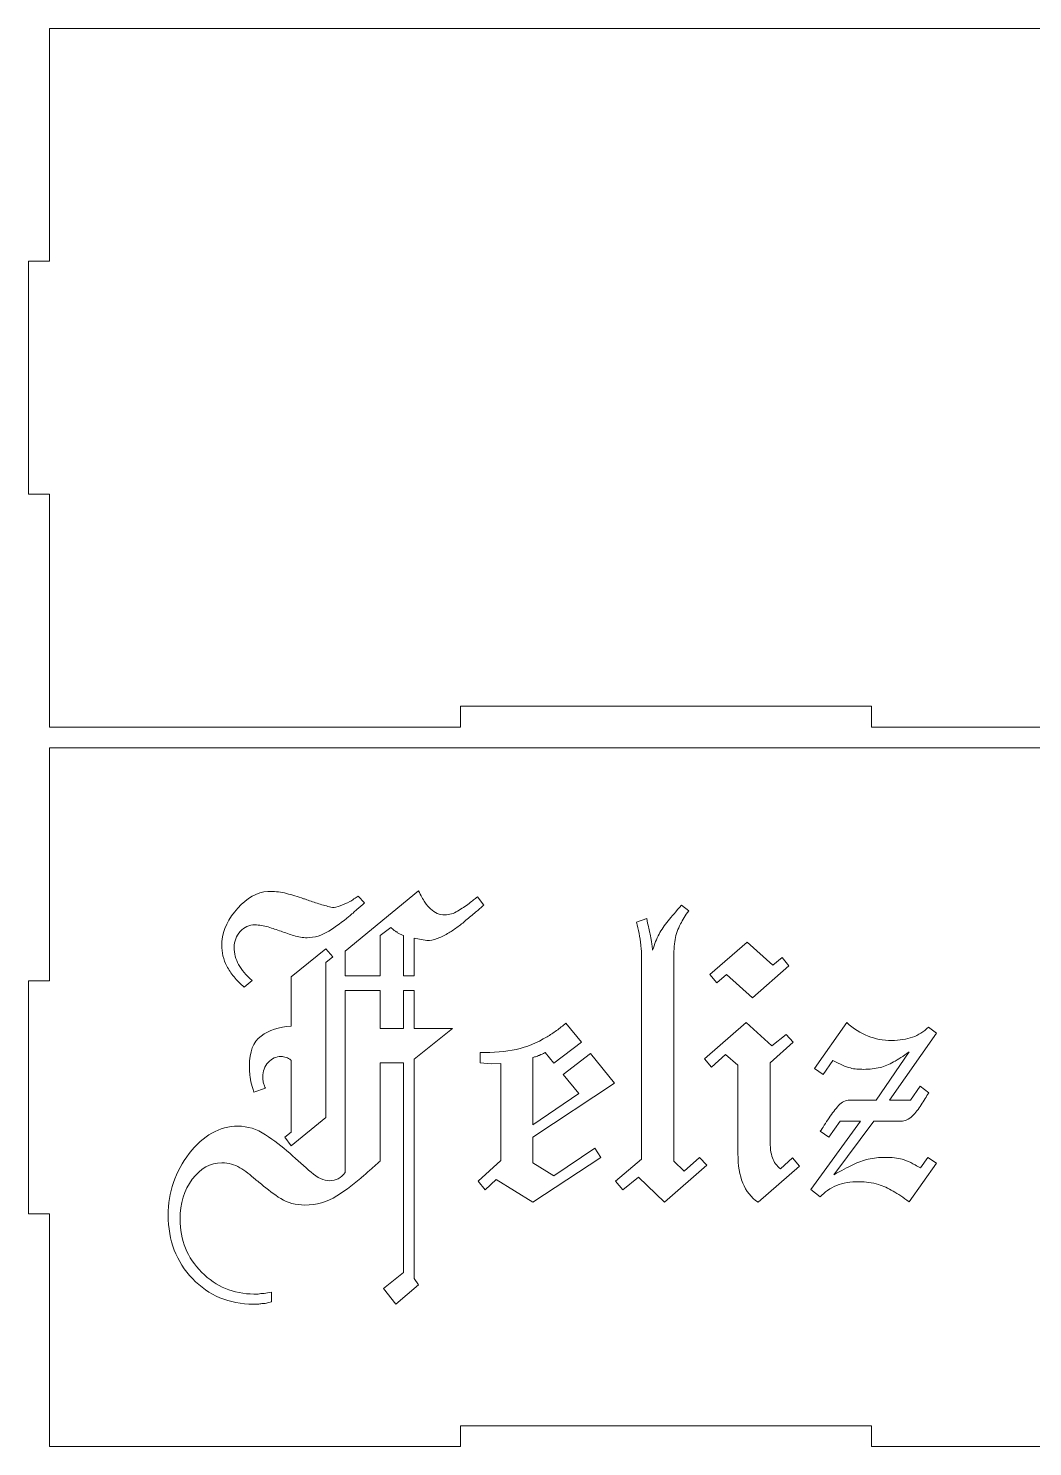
# Model space of a CAD drawing. Header units: millimetres. Extents: x -1983 to 1983, y -412 to 412.
# Drawn here: x -526.8 to -383.1, y -353 to -150 of the extents above; entities that cross this region are included whole.
import ezdxf

# ---------------------------------------------------------------- set-up
doc = ezdxf.new("R2010")
doc.units = ezdxf.units.MM
doc.header["$MEASUREMENT"] = 0
doc.layers.add('Camada 1', color=7, linetype='Continuous')

msp = doc.modelspace()

# ---------------------------------------------------------------- linework, layer by layer
at = {"layer": 'Camada 1', "color": 250, "lineweight": 9}
for points, knots in [([(-229.7925, -216.6956), (-229.7925, -216.6956), (-229.7925, -183.3622), (-229.7925, -183.3622), (-229.7925, -183.3622), (-229.7925, -183.3622), (-226.7925, -183.3622), (-226.7925, -183.3622), (-226.7925, -183.3622), (-226.7925, -183.3622), (-226.7925, -150.0289), (-226.7925, -150.0289), (-226.7925, -150.0289), (-226.7925, -150.0289), (-523.7925, -150.0289), (-523.7925, -150.0289), (-523.7925, -150.0289), (-523.7925, -150.0289), (-523.7925, -183.3622), (-523.7925, -183.3622), (-523.7925, -183.3622), (-523.7925, -183.3622), (-526.7925, -183.3622), (-526.7925, -183.3622), (-526.7925, -183.3622), (-526.7925, -183.3622), (-526.7925, -216.6956), (-526.7925, -216.6956), (-526.7925, -216.6956), (-526.7925, -216.6956), (-523.7925, -216.6956), (-523.7925, -216.6956), (-523.7925, -216.6956), (-523.7925, -216.6956), (-523.7925, -250.0289), (-523.7925, -250.0289), (-523.7925, -250.0289), (-523.7925, -250.0289), (-464.9925, -250.0289), (-464.9925, -250.0289), (-464.9925, -250.0289), (-464.9925, -250.0289), (-464.9925, -247.0289), (-464.9925, -247.0289), (-464.9925, -247.0289), (-464.9925, -247.0289), (-406.1925, -247.0289), (-406.1925, -247.0289), (-406.1925, -247.0289), (-406.1925, -247.0289), (-406.1925, -250.0289), (-406.1925, -250.0289), (-406.1925, -250.0289), (-406.1925, -250.0289), (-347.3925, -250.0289), (-347.3925, -250.0289), (-347.3925, -250.0289), (-347.3925, -250.0289), (-347.3925, -247.0289), (-347.3925, -247.0289), (-347.3925, -247.0289), (-347.3925, -247.0289), (-288.5925, -247.0289), (-288.5925, -247.0289), (-288.5925, -247.0289), (-288.5925, -247.0289), (-288.5925, -250.0289), (-288.5925, -250.0289), (-288.5925, -250.0289), (-288.5925, -250.0289), (-226.7925, -250.0289), (-226.7925, -250.0289), (-226.7925, -250.0289), (-226.7925, -250.0289), (-226.7925, -216.6956), (-226.7925, -216.6956), (-226.7925, -216.6956), (-226.7925, -216.6956), (-229.7925, -216.6956), (-229.7925, -216.6956)], [0, 0, 0, 0, 0.04761905, 0.04761905, 0.04761905, 0.04761905, 0.0952381, 0.0952381, 0.0952381, 0.0952381, 0.14285714, 0.14285714, 0.14285714, 0.14285714, 0.19047619, 0.19047619, 0.19047619, 0.19047619, 0.23809524, 0.23809524, 0.23809524, 0.23809524, 0.28571429, 0.28571429, 0.28571429, 0.28571429, 0.33333333, 0.33333333, 0.33333333, 0.33333333, 0.38095238, 0.38095238, 0.38095238, 0.38095238, 0.42857143, 0.42857143, 0.42857143, 0.42857143, 0.47619048, 0.47619048, 0.47619048, 0.47619048, 0.52380952, 0.52380952, 0.52380952, 0.52380952, 0.57142857, 0.57142857, 0.57142857, 0.57142857, 0.61904762, 0.61904762, 0.61904762, 0.61904762, 0.66666667, 0.66666667, 0.66666667, 0.66666667, 0.71428571, 0.71428571, 0.71428571, 0.71428571, 0.76190476, 0.76190476, 0.76190476, 0.76190476, 0.80952381, 0.80952381, 0.80952381, 0.80952381, 0.85714286, 0.85714286, 0.85714286, 0.85714286, 0.9047619, 0.9047619, 0.9047619, 0.9047619, 1, 1, 1, 1]), ([(-229.7925, -319.6956), (-229.7925, -319.6956), (-229.7925, -286.3622), (-229.7925, -286.3622), (-229.7925, -286.3622), (-229.7925, -286.3622), (-226.7925, -286.3622), (-226.7925, -286.3622), (-226.7925, -286.3622), (-226.7925, -286.3622), (-226.7925, -253.0289), (-226.7925, -253.0289), (-226.7925, -253.0289), (-226.7925, -253.0289), (-523.7925, -253.0289), (-523.7925, -253.0289), (-523.7925, -253.0289), (-523.7925, -253.0289), (-523.7925, -286.3622), (-523.7925, -286.3622), (-523.7925, -286.3622), (-523.7925, -286.3622), (-526.7925, -286.3622), (-526.7925, -286.3622), (-526.7925, -286.3622), (-526.7925, -286.3622), (-526.7925, -319.6956), (-526.7925, -319.6956), (-526.7925, -319.6956), (-526.7925, -319.6956), (-523.7925, -319.6956), (-523.7925, -319.6956), (-523.7925, -319.6956), (-523.7925, -319.6956), (-523.7925, -353.0289), (-523.7925, -353.0289), (-523.7925, -353.0289), (-523.7925, -353.0289), (-464.9925, -353.0289), (-464.9925, -353.0289), (-464.9925, -353.0289), (-464.9925, -353.0289), (-464.9925, -350.0289), (-464.9925, -350.0289), (-464.9925, -350.0289), (-464.9925, -350.0289), (-406.1925, -350.0289), (-406.1925, -350.0289), (-406.1925, -350.0289), (-406.1925, -350.0289), (-406.1925, -353.0289), (-406.1925, -353.0289), (-406.1925, -353.0289), (-406.1925, -353.0289), (-347.3925, -353.0289), (-347.3925, -353.0289), (-347.3925, -353.0289), (-347.3925, -353.0289), (-347.3925, -350.0289), (-347.3925, -350.0289), (-347.3925, -350.0289), (-347.3925, -350.0289), (-288.5925, -350.0289), (-288.5925, -350.0289), (-288.5925, -350.0289), (-288.5925, -350.0289), (-288.5925, -353.0289), (-288.5925, -353.0289), (-288.5925, -353.0289), (-288.5925, -353.0289), (-226.7925, -353.0289), (-226.7925, -353.0289), (-226.7925, -353.0289), (-226.7925, -353.0289), (-226.7925, -319.6956), (-226.7925, -319.6956), (-226.7925, -319.6956), (-226.7925, -319.6956), (-229.7925, -319.6956), (-229.7925, -319.6956)], [0, 0, 0, 0, 0.04761905, 0.04761905, 0.04761905, 0.04761905, 0.0952381, 0.0952381, 0.0952381, 0.0952381, 0.14285714, 0.14285714, 0.14285714, 0.14285714, 0.19047619, 0.19047619, 0.19047619, 0.19047619, 0.23809524, 0.23809524, 0.23809524, 0.23809524, 0.28571429, 0.28571429, 0.28571429, 0.28571429, 0.33333333, 0.33333333, 0.33333333, 0.33333333, 0.38095238, 0.38095238, 0.38095238, 0.38095238, 0.42857143, 0.42857143, 0.42857143, 0.42857143, 0.47619048, 0.47619048, 0.47619048, 0.47619048, 0.52380952, 0.52380952, 0.52380952, 0.52380952, 0.57142857, 0.57142857, 0.57142857, 0.57142857, 0.61904762, 0.61904762, 0.61904762, 0.61904762, 0.66666667, 0.66666667, 0.66666667, 0.66666667, 0.71428571, 0.71428571, 0.71428571, 0.71428571, 0.76190476, 0.76190476, 0.76190476, 0.76190476, 0.80952381, 0.80952381, 0.80952381, 0.80952381, 0.85714286, 0.85714286, 0.85714286, 0.85714286, 0.9047619, 0.9047619, 0.9047619, 0.9047619, 1, 1, 1, 1]), ([(-495.8972, -287.2766), (-496.4661, -286.7953), (-496.9583, -286.3029), (-497.3743, -285.7998), (-497.3743, -285.7998), (-497.7895, -285.2969), (-498.1287, -284.7827), (-498.3912, -284.2577), (-498.3912, -284.2577), (-498.6538, -283.7762), (-498.8394, -283.284), (-498.9491, -282.7807), (-498.9491, -282.7807), (-499.0585, -282.2778), (-499.1131, -281.7635), (-499.1131, -281.2385), (-499.1131, -281.2385), (-499.1131, -281.1509), (-499.1131, -281.0633), (-499.1131, -280.9762), (-499.1131, -280.9762), (-499.1131, -280.8883), (-499.1131, -280.8008), (-499.1131, -280.7136), (-499.1131, -280.7136), (-498.9382, -279.0067), (-498.1832, -277.4208), (-496.8488, -275.9549), (-496.8488, -275.9549), (-495.5142, -274.4892), (-494.0814, -273.6903), (-492.5499, -273.5592), (-492.5499, -273.5592), (-492.462, -273.5592), (-492.3859, -273.5592), (-492.3204, -273.5592), (-492.3204, -273.5592), (-492.2548, -273.5592), (-492.1995, -273.5592), (-492.1561, -273.5592), (-492.1561, -273.5592), (-491.412, -273.5592), (-490.6467, -273.6578), (-489.859, -273.8549), (-489.859, -273.8549), (-489.0709, -274.0517), (-488.262, -274.3033), (-487.4305, -274.6093), (-487.4305, -274.6093), (-487.3432, -274.6093), (-487.2444, -274.6314), (-487.1352, -274.6749), (-487.1352, -274.6749), (-487.0257, -274.719), (-486.9054, -274.7625), (-486.7743, -274.8062), (-486.7743, -274.8062), (-486.2054, -275.0251), (-485.6253, -275.2219), (-485.0346, -275.3972), (-485.0346, -275.3972), (-484.444, -275.5721), (-483.8644, -275.7253), (-483.2953, -275.8566), (-483.2953, -275.8566), (-482.989, -275.8566), (-482.6174, -275.7799), (-482.1796, -275.6268), (-482.1796, -275.6268), (-481.7422, -275.4734), (-481.2829, -275.2659), (-480.8014, -275.0035), (-480.8014, -275.0035), (-480.6266, -274.9157), (-480.4296, -274.7957), (-480.2107, -274.6423), (-480.2107, -274.6423), (-479.992, -274.4892), (-479.7951, -274.3468), (-479.6202, -274.2154), (-479.6202, -274.2154), (-479.6202, -274.2154), (-478.7013, -275.2003), (-478.7013, -275.2003), (-478.7013, -275.2003), (-479.0512, -275.5063), (-479.4122, -275.8236), (-479.784, -276.1519), (-479.784, -276.1519), (-480.1562, -276.4798), (-480.5388, -276.8191), (-480.9326, -277.169), (-480.9326, -277.169), (-481.8514, -277.9131), (-482.8143, -278.6021), (-483.8208, -279.2366), (-483.8208, -279.2366), (-484.8269, -279.8709), (-485.8553, -280.1879), (-486.9054, -280.1879), (-486.9054, -280.1879), (-487.5618, -280.1879), (-488.1963, -280.0897), (-488.8086, -279.8928), (-488.8086, -279.8928), (-489.4212, -279.696), (-490.0337, -279.4883), (-490.6467, -279.2693), (-490.6467, -279.2693), (-491.2594, -279.0507), (-491.8716, -278.8429), (-492.4841, -278.6461), (-492.4841, -278.6461), (-493.0968, -278.4491), (-493.7311, -278.3505), (-494.3874, -278.3505), (-494.3874, -278.3505), (-495.2189, -278.3505), (-495.919, -278.6675), (-496.488, -279.3023), (-496.488, -279.3023), (-497.0566, -279.9365), (-497.341, -280.6913), (-497.341, -281.5667), (-497.341, -281.5667), (-497.341, -282.4421), (-497.1335, -283.2621), (-496.7175, -284.0279), (-496.7175, -284.0279), (-496.3021, -284.7936), (-495.6564, -285.5486), (-494.7816, -286.2922), (-494.7816, -286.2922), (-494.7816, -286.2922), (-495.8972, -287.2766), (-495.8972, -287.2766)], [0, 0, 0, 0, 0.02857143, 0.02857143, 0.02857143, 0.02857143, 0.05714286, 0.05714286, 0.05714286, 0.05714286, 0.08571429, 0.08571429, 0.08571429, 0.08571429, 0.11428571, 0.11428571, 0.11428571, 0.11428571, 0.14285714, 0.14285714, 0.14285714, 0.14285714, 0.17142857, 0.17142857, 0.17142857, 0.17142857, 0.2, 0.2, 0.2, 0.2, 0.22857143, 0.22857143, 0.22857143, 0.22857143, 0.25714286, 0.25714286, 0.25714286, 0.25714286, 0.28571429, 0.28571429, 0.28571429, 0.28571429, 0.31428571, 0.31428571, 0.31428571, 0.31428571, 0.34285714, 0.34285714, 0.34285714, 0.34285714, 0.37142857, 0.37142857, 0.37142857, 0.37142857, 0.4, 0.4, 0.4, 0.4, 0.42857143, 0.42857143, 0.42857143, 0.42857143, 0.45714286, 0.45714286, 0.45714286, 0.45714286, 0.48571429, 0.48571429, 0.48571429, 0.48571429, 0.51428571, 0.51428571, 0.51428571, 0.51428571, 0.54285714, 0.54285714, 0.54285714, 0.54285714, 0.57142857, 0.57142857, 0.57142857, 0.57142857, 0.6, 0.6, 0.6, 0.6, 0.62857143, 0.62857143, 0.62857143, 0.62857143, 0.65714286, 0.65714286, 0.65714286, 0.65714286, 0.68571429, 0.68571429, 0.68571429, 0.68571429, 0.71428571, 0.71428571, 0.71428571, 0.71428571, 0.74285714, 0.74285714, 0.74285714, 0.74285714, 0.77142857, 0.77142857, 0.77142857, 0.77142857, 0.8, 0.8, 0.8, 0.8, 0.82857143, 0.82857143, 0.82857143, 0.82857143, 0.85714286, 0.85714286, 0.85714286, 0.85714286, 0.88571429, 0.88571429, 0.88571429, 0.88571429, 0.91428571, 0.91428571, 0.91428571, 0.91428571, 0.94285714, 0.94285714, 0.94285714, 0.94285714, 1, 1, 1, 1]), ([(-481.4578, -285.6487), (-481.4578, -285.6487), (-481.4578, -282.0919), (-481.4578, -282.0919), (-481.4578, -282.0919), (-481.4578, -282.0919), (-470.9564, -273.4937), (-470.9564, -273.4937), (-470.9564, -273.4937), (-470.6502, -274.15), (-470.3545, -274.686), (-470.0707, -275.1018), (-470.0707, -275.1018), (-469.786, -275.5173), (-469.5124, -275.8348), (-469.2498, -276.0534), (-469.2498, -276.0534), (-468.9433, -276.3599), (-468.6263, -276.5786), (-468.2982, -276.7097), (-468.2982, -276.7097), (-467.9699, -276.8409), (-467.6092, -276.9065), (-467.2148, -276.9065), (-467.2148, -276.9065), (-466.5586, -276.9065), (-465.9465, -276.7318), (-465.3774, -276.3815), (-465.3774, -276.3815), (-464.8088, -276.0316), (-464.2617, -275.6595), (-463.7367, -275.2659), (-463.7367, -275.2659), (-463.5179, -275.0908), (-463.3099, -274.927), (-463.1131, -274.7736), (-463.1131, -274.7736), (-462.9162, -274.6203), (-462.7303, -274.478), (-462.5554, -274.3468), (-462.5554, -274.3468), (-462.5554, -274.3468), (-461.636, -275.5284), (-461.636, -275.5284), (-461.636, -275.5284), (-461.9862, -275.8348), (-462.3801, -276.1737), (-462.818, -276.5456), (-462.818, -276.5456), (-463.2553, -276.9177), (-463.7149, -277.3004), (-464.196, -277.6942), (-464.196, -277.6942), (-464.5901, -278.0444), (-465.0168, -278.3835), (-465.4762, -278.7116), (-465.4762, -278.7116), (-465.9355, -279.0397), (-466.3839, -279.3348), (-466.8211, -279.5974), (-466.8211, -279.5974), (-467.3468, -279.904), (-467.8497, -280.1445), (-468.3312, -280.3194), (-468.3312, -280.3194), (-468.812, -280.4945), (-469.2935, -280.5823), (-469.7748, -280.5823), (-469.7748, -280.5823), (-469.7748, -280.5823), (-471.6127, -280.2537), (-471.6127, -280.2537), (-471.6127, -280.2537), (-471.6127, -280.2537), (-471.6127, -285.6487), (-471.6127, -285.6487), (-471.6127, -285.6487), (-471.6127, -285.6487), (-473.1223, -285.6487), (-473.1223, -285.6487), (-473.1223, -285.6487), (-473.1223, -285.6487), (-473.1223, -279.8598), (-473.1223, -279.8598), (-473.1223, -279.8598), (-473.2972, -279.8164), (-473.4507, -279.7617), (-473.582, -279.696), (-473.582, -279.696), (-473.7132, -279.6304), (-473.8443, -279.5538), (-473.9756, -279.4661), (-473.9756, -279.4661), (-474.0193, -279.4225), (-474.0523, -279.3894), (-474.0738, -279.3678), (-474.0738, -279.3678), (-474.0959, -279.3458), (-474.1284, -279.3348), (-474.1724, -279.3348), (-474.1724, -279.3348), (-474.3036, -279.2477), (-474.424, -279.1601), (-474.5333, -279.0723), (-474.5333, -279.0723), (-474.6429, -278.9852), (-474.7854, -278.8755), (-474.9601, -278.7444), (-474.9601, -278.7444), (-474.9601, -278.7444), (-476.4694, -279.8598), (-476.4694, -279.8598), (-476.4694, -279.8598), (-476.4694, -279.8598), (-476.4694, -285.6487), (-476.4694, -285.6487), (-476.4694, -285.6487), (-476.4694, -285.6487), (-481.4578, -285.6487), (-481.4578, -285.6487)], [0, 0, 0, 0, 0.03225806, 0.03225806, 0.03225806, 0.03225806, 0.06451613, 0.06451613, 0.06451613, 0.06451613, 0.09677419, 0.09677419, 0.09677419, 0.09677419, 0.12903226, 0.12903226, 0.12903226, 0.12903226, 0.16129032, 0.16129032, 0.16129032, 0.16129032, 0.19354839, 0.19354839, 0.19354839, 0.19354839, 0.22580645, 0.22580645, 0.22580645, 0.22580645, 0.25806452, 0.25806452, 0.25806452, 0.25806452, 0.29032258, 0.29032258, 0.29032258, 0.29032258, 0.32258065, 0.32258065, 0.32258065, 0.32258065, 0.35483871, 0.35483871, 0.35483871, 0.35483871, 0.38709677, 0.38709677, 0.38709677, 0.38709677, 0.41935484, 0.41935484, 0.41935484, 0.41935484, 0.4516129, 0.4516129, 0.4516129, 0.4516129, 0.48387097, 0.48387097, 0.48387097, 0.48387097, 0.51612903, 0.51612903, 0.51612903, 0.51612903, 0.5483871, 0.5483871, 0.5483871, 0.5483871, 0.58064516, 0.58064516, 0.58064516, 0.58064516, 0.61290323, 0.61290323, 0.61290323, 0.61290323, 0.64516129, 0.64516129, 0.64516129, 0.64516129, 0.67741935, 0.67741935, 0.67741935, 0.67741935, 0.70967742, 0.70967742, 0.70967742, 0.70967742, 0.74193548, 0.74193548, 0.74193548, 0.74193548, 0.77419355, 0.77419355, 0.77419355, 0.77419355, 0.80645161, 0.80645161, 0.80645161, 0.80645161, 0.83870968, 0.83870968, 0.83870968, 0.83870968, 0.87096774, 0.87096774, 0.87096774, 0.87096774, 0.90322581, 0.90322581, 0.90322581, 0.90322581, 0.93548387, 0.93548387, 0.93548387, 0.93548387, 1, 1, 1, 1]), ([(-441.7493, -316.2869), (-441.7493, -316.2869), (-442.7995, -315.0396), (-442.7995, -315.0396), (-442.7995, -315.0396), (-442.7995, -315.0396), (-439.0583, -311.8891), (-439.0583, -311.8891), (-439.0583, -311.8891), (-439.0583, -311.8891), (-439.0583, -282.8136), (-439.0583, -282.8136), (-439.0583, -282.8136), (-439.0583, -282.595), (-439.0693, -282.3433), (-439.0911, -282.0588), (-439.0911, -282.0588), (-439.1132, -281.7747), (-439.146, -281.5011), (-439.1894, -281.2385), (-439.1894, -281.2385), (-439.2334, -280.6697), (-439.3102, -280.112), (-439.4193, -279.5647), (-439.4193, -279.5647), (-439.5286, -279.0177), (-439.6494, -278.4818), (-439.7806, -277.9568), (-439.7806, -277.9568), (-439.7806, -277.9568), (-438.3363, -277.4316), (-438.3363, -277.4316), (-438.3363, -277.4316), (-438.249, -277.9131), (-438.1614, -278.3068), (-438.0738, -278.6131), (-438.0738, -278.6131), (-437.9867, -278.9196), (-437.9209, -279.2254), (-437.8769, -279.5317), (-437.8769, -279.5317), (-437.8333, -279.6632), (-437.8, -279.8164), (-437.7787, -279.9911), (-437.7787, -279.9911), (-437.7567, -280.1666), (-437.7241, -280.3415), (-437.68, -280.5168), (-437.68, -280.5168), (-437.6364, -280.735), (-437.6033, -280.9539), (-437.5818, -281.173), (-437.5818, -281.173), (-437.5597, -281.3912), (-437.5266, -281.6538), (-437.483, -281.9606), (-437.483, -281.9606), (-437.3519, -281.5225), (-437.2095, -281.1179), (-437.0568, -280.7462), (-437.0568, -280.7462), (-436.9034, -280.3743), (-436.7391, -280.0132), (-436.5642, -279.6632), (-436.5642, -279.6632), (-436.2142, -279.0507), (-435.7878, -278.427), (-435.2842, -277.7928), (-435.2842, -277.7928), (-434.7813, -277.1584), (-434.1362, -276.4031), (-433.348, -275.5284), (-433.348, -275.5284), (-433.348, -275.5284), (-432.2981, -276.316), (-432.2981, -276.316), (-432.2981, -276.316), (-432.5606, -276.6657), (-432.7906, -276.9943), (-432.9873, -277.3004), (-432.9873, -277.3004), (-433.1842, -277.6066), (-433.348, -277.9131), (-433.4793, -278.2192), (-433.4793, -278.2192), (-433.8731, -278.9196), (-434.1362, -279.6632), (-434.2674, -280.4511), (-434.2674, -280.4511), (-434.3986, -281.2385), (-434.4642, -282.223), (-434.4642, -283.4044), (-434.4642, -283.4044), (-434.4642, -283.4044), (-434.4642, -312.1517), (-434.4642, -312.1517), (-434.4642, -312.1517), (-434.4642, -312.1517), (-432.9544, -313.5959), (-432.9544, -313.5959), (-432.9544, -313.5959), (-432.9544, -313.5959), (-430.7885, -311.6266), (-430.7885, -311.6266), (-430.7885, -311.6266), (-430.7885, -311.6266), (-429.7386, -312.7423), (-429.7386, -312.7423), (-429.7386, -312.7423), (-429.7386, -312.7423), (-435.7768, -318.0587), (-435.7768, -318.0587), (-435.7768, -318.0587), (-435.7768, -318.0587), (-439.5181, -314.4491), (-439.5181, -314.4491), (-439.5181, -314.4491), (-439.5181, -314.4491), (-441.7493, -316.2869), (-441.7493, -316.2869)], [0, 0, 0, 0, 0.03225806, 0.03225806, 0.03225806, 0.03225806, 0.06451613, 0.06451613, 0.06451613, 0.06451613, 0.09677419, 0.09677419, 0.09677419, 0.09677419, 0.12903226, 0.12903226, 0.12903226, 0.12903226, 0.16129032, 0.16129032, 0.16129032, 0.16129032, 0.19354839, 0.19354839, 0.19354839, 0.19354839, 0.22580645, 0.22580645, 0.22580645, 0.22580645, 0.25806452, 0.25806452, 0.25806452, 0.25806452, 0.29032258, 0.29032258, 0.29032258, 0.29032258, 0.32258065, 0.32258065, 0.32258065, 0.32258065, 0.35483871, 0.35483871, 0.35483871, 0.35483871, 0.38709677, 0.38709677, 0.38709677, 0.38709677, 0.41935484, 0.41935484, 0.41935484, 0.41935484, 0.4516129, 0.4516129, 0.4516129, 0.4516129, 0.48387097, 0.48387097, 0.48387097, 0.48387097, 0.51612903, 0.51612903, 0.51612903, 0.51612903, 0.5483871, 0.5483871, 0.5483871, 0.5483871, 0.58064516, 0.58064516, 0.58064516, 0.58064516, 0.61290323, 0.61290323, 0.61290323, 0.61290323, 0.64516129, 0.64516129, 0.64516129, 0.64516129, 0.67741935, 0.67741935, 0.67741935, 0.67741935, 0.70967742, 0.70967742, 0.70967742, 0.70967742, 0.74193548, 0.74193548, 0.74193548, 0.74193548, 0.77419355, 0.77419355, 0.77419355, 0.77419355, 0.80645161, 0.80645161, 0.80645161, 0.80645161, 0.83870968, 0.83870968, 0.83870968, 0.83870968, 0.87096774, 0.87096774, 0.87096774, 0.87096774, 0.90322581, 0.90322581, 0.90322581, 0.90322581, 0.93548387, 0.93548387, 0.93548387, 0.93548387, 1, 1, 1, 1]), ([(-490.1216, -308.739), (-490.1216, -308.739), (-489.2028, -308.017), (-489.2028, -308.017), (-489.2028, -308.017), (-489.2028, -308.017), (-489.2028, -297.7126), (-489.2028, -297.7126), (-489.2028, -297.7126), (-489.3341, -297.6248), (-489.4544, -297.5483), (-489.5634, -297.4826), (-489.5634, -297.4826), (-489.6726, -297.4171), (-489.7935, -297.3624), (-489.9247, -297.3188), (-489.9247, -297.3188), (-490.0558, -297.2748), (-490.1761, -297.242), (-490.2854, -297.2202), (-490.2854, -297.2202), (-490.3951, -297.1982), (-490.5152, -297.1875), (-490.6467, -297.1875), (-490.6467, -297.1875), (-491.3465, -297.1875), (-491.959, -297.4717), (-492.4841, -298.0408), (-492.4841, -298.0408), (-493.0092, -298.6094), (-493.2717, -299.3098), (-493.2717, -300.141), (-493.2717, -300.141), (-493.2717, -300.2285), (-493.2717, -300.3158), (-493.2717, -300.4035), (-493.2717, -300.4035), (-493.2717, -300.491), (-493.2501, -300.5787), (-493.206, -300.6661), (-493.206, -300.6661), (-493.206, -300.7973), (-493.1735, -300.9504), (-493.1079, -301.1254), (-493.1079, -301.1254), (-493.0422, -301.3005), (-492.9655, -301.4973), (-492.878, -301.7159), (-492.878, -301.7159), (-492.878, -301.7159), (-494.5187, -302.3069), (-494.5187, -302.3069), (-494.5187, -302.3069), (-494.694, -301.738), (-494.8362, -301.2351), (-494.9458, -300.7973), (-494.9458, -300.7973), (-495.0548, -300.3597), (-495.1099, -299.9442), (-495.1099, -299.5504), (-495.1099, -299.5504), (-495.1533, -299.3753), (-495.1754, -299.2001), (-495.1754, -299.0252), (-495.1754, -299.0252), (-495.1754, -298.8504), (-495.1754, -298.675), (-495.1754, -298.5002), (-495.1754, -298.5002), (-495.1754, -296.5308), (-494.6173, -295.12), (-493.5018, -294.2669), (-493.5018, -294.2669), (-492.3859, -293.4133), (-490.9527, -292.9429), (-489.2028, -292.8556), (-489.2028, -292.8556), (-489.2028, -292.8556), (-489.2028, -285.7668), (-489.2028, -285.7668), (-489.2028, -285.7668), (-489.2028, -285.7668), (-484.2147, -281.7635), (-484.2147, -281.7635), (-484.2147, -281.7635), (-484.2147, -281.7635), (-483.2295, -282.9447), (-483.2295, -282.9447), (-483.2295, -282.9447), (-483.2295, -282.9447), (-484.2147, -283.7325), (-484.2147, -283.7325), (-484.2147, -283.7325), (-484.2147, -283.7325), (-484.2147, -305.9167), (-484.2147, -305.9167), (-484.2147, -305.9167), (-484.2147, -305.9167), (-489.2028, -309.9859), (-489.2028, -309.9859), (-489.2028, -309.9859), (-489.2028, -309.9859), (-490.1216, -308.739), (-490.1216, -308.739)], [0, 0, 0, 0, 0.03703704, 0.03703704, 0.03703704, 0.03703704, 0.07407407, 0.07407407, 0.07407407, 0.07407407, 0.11111111, 0.11111111, 0.11111111, 0.11111111, 0.14814815, 0.14814815, 0.14814815, 0.14814815, 0.18518519, 0.18518519, 0.18518519, 0.18518519, 0.22222222, 0.22222222, 0.22222222, 0.22222222, 0.25925926, 0.25925926, 0.25925926, 0.25925926, 0.2962963, 0.2962963, 0.2962963, 0.2962963, 0.33333333, 0.33333333, 0.33333333, 0.33333333, 0.37037037, 0.37037037, 0.37037037, 0.37037037, 0.40740741, 0.40740741, 0.40740741, 0.40740741, 0.44444444, 0.44444444, 0.44444444, 0.44444444, 0.48148148, 0.48148148, 0.48148148, 0.48148148, 0.51851852, 0.51851852, 0.51851852, 0.51851852, 0.55555556, 0.55555556, 0.55555556, 0.55555556, 0.59259259, 0.59259259, 0.59259259, 0.59259259, 0.62962963, 0.62962963, 0.62962963, 0.62962963, 0.66666667, 0.66666667, 0.66666667, 0.66666667, 0.7037037, 0.7037037, 0.7037037, 0.7037037, 0.74074074, 0.74074074, 0.74074074, 0.74074074, 0.77777778, 0.77777778, 0.77777778, 0.77777778, 0.81481481, 0.81481481, 0.81481481, 0.81481481, 0.85185185, 0.85185185, 0.85185185, 0.85185185, 0.88888889, 0.88888889, 0.88888889, 0.88888889, 0.92592593, 0.92592593, 0.92592593, 0.92592593, 1, 1, 1, 1]), ([(-423.1754, -288.7863), (-423.1754, -288.7863), (-426.916, -285.4388), (-426.916, -285.4388), (-426.916, -285.4388), (-426.916, -285.4388), (-428.2941, -286.6205), (-428.2941, -286.6205), (-428.2941, -286.6205), (-428.2941, -286.6205), (-429.279, -285.4388), (-429.279, -285.4388), (-429.279, -285.4388), (-429.279, -285.4388), (-423.9627, -280.8449), (-423.9627, -280.8449), (-423.9627, -280.8449), (-423.9627, -280.8449), (-420.2871, -284.1264), (-420.2871, -284.1264), (-420.2871, -284.1264), (-420.2871, -284.1264), (-418.9746, -283.0105), (-418.9746, -283.0105), (-418.9746, -283.0105), (-418.9746, -283.0105), (-417.9901, -284.1919), (-417.9901, -284.1919), (-417.9901, -284.1919), (-417.9901, -284.1919), (-423.1754, -288.7863), (-423.1754, -288.7863)], [0, 0, 0, 0, 0.11111111, 0.11111111, 0.11111111, 0.11111111, 0.22222222, 0.22222222, 0.22222222, 0.22222222, 0.33333333, 0.33333333, 0.33333333, 0.33333333, 0.44444444, 0.44444444, 0.44444444, 0.44444444, 0.55555556, 0.55555556, 0.55555556, 0.55555556, 0.66666667, 0.66666667, 0.66666667, 0.66666667, 0.77777778, 0.77777778, 0.77777778, 0.77777778, 1, 1, 1, 1]), ([(-492.0248, -332.3013), (-492.2873, -332.3891), (-492.5278, -332.4547), (-492.7467, -332.4984), (-492.7467, -332.4984), (-492.9655, -332.542), (-493.1847, -332.5641), (-493.403, -332.5641), (-493.403, -332.5641), (-493.5783, -332.6075), (-493.7642, -332.6297), (-493.961, -332.6297), (-493.961, -332.6297), (-494.158, -332.6297), (-494.366, -332.6297), (-494.5845, -332.6297), (-494.5845, -332.6297), (-498.0849, -332.6297), (-500.9947, -331.4152), (-503.314, -328.9868), (-503.314, -328.9868), (-505.6327, -326.5581), (-506.7925, -323.5283), (-506.7925, -319.8967), (-506.7925, -319.8967), (-506.7925, -316.615), (-505.786, -313.6722), (-503.7733, -311.0689), (-503.7733, -311.0689), (-501.7602, -308.4655), (-499.4412, -307.1636), (-496.816, -307.1636), (-496.816, -307.1636), (-495.4157, -307.1636), (-494.1034, -307.5685), (-492.878, -308.3779), (-492.878, -308.3779), (-491.6532, -309.1873), (-490.4934, -310.0736), (-489.3996, -311.0362), (-489.3996, -311.0362), (-488.3058, -312.0425), (-487.2881, -312.9502), (-486.3474, -313.7598), (-486.3474, -313.7598), (-485.4069, -314.5695), (-484.5206, -314.9741), (-483.6889, -314.9741), (-483.6889, -314.9741), (-483.2516, -314.9741), (-482.8468, -314.8755), (-482.4752, -314.6787), (-482.4752, -314.6787), (-482.1031, -314.4817), (-481.7638, -314.1866), (-481.4578, -313.7929), (-481.4578, -313.7929), (-481.4578, -313.7929), (-481.4578, -287.7211), (-481.4578, -287.7211), (-481.4578, -287.7211), (-481.4578, -287.7211), (-476.4694, -287.7211), (-476.4694, -287.7211), (-476.4694, -287.7211), (-476.4694, -287.7211), (-476.4694, -293.1837), (-476.4694, -293.1837), (-476.4694, -293.1837), (-476.4694, -293.1837), (-473.1223, -293.1837), (-473.1223, -293.1837), (-473.1223, -293.1837), (-473.1223, -293.1837), (-473.1223, -287.7211), (-473.1223, -287.7211), (-473.1223, -287.7211), (-473.1223, -287.7211), (-471.6127, -287.7211), (-471.6127, -287.7211), (-471.6127, -287.7211), (-471.6127, -287.7211), (-471.6127, -293.1837), (-471.6127, -293.1837), (-471.6127, -293.1837), (-471.6127, -293.1837), (-466.0993, -293.1837), (-466.0993, -293.1837), (-466.0993, -293.1837), (-466.0993, -293.1837), (-471.6127, -297.5813), (-471.6127, -297.5813), (-471.6127, -297.5813), (-471.6127, -297.5813), (-471.6127, -328.9538), (-471.6127, -328.9538), (-471.6127, -328.9538), (-471.6127, -328.9538), (-470.9564, -329.8731), (-470.9564, -329.8731), (-470.9564, -329.8731), (-470.9564, -329.8731), (-474.2382, -332.6297), (-474.2382, -332.6297), (-474.2382, -332.6297), (-474.2382, -332.6297), (-476.0101, -330.3983), (-476.0101, -330.3983), (-476.0101, -330.3983), (-476.0101, -330.3983), (-473.1223, -328.1007), (-473.1223, -328.1007), (-473.1223, -328.1007), (-473.1223, -328.1007), (-473.1223, -298.1063), (-473.1223, -298.1063), (-473.1223, -298.1063), (-473.1223, -298.1063), (-476.4694, -298.1063), (-476.4694, -298.1063), (-476.4694, -298.1063), (-476.4694, -298.1063), (-476.4694, -312.1517), (-476.4694, -312.1517), (-476.4694, -312.1517), (-476.8633, -312.502), (-477.2458, -312.841), (-477.6182, -313.1694), (-477.6182, -313.1694), (-477.9899, -313.4973), (-478.3732, -313.8364), (-478.7669, -314.1866), (-478.7669, -314.1866), (-479.992, -315.2803), (-481.2938, -316.2648), (-482.672, -317.1401), (-482.672, -317.1401), (-484.0503, -318.0151), (-485.5707, -318.4524), (-487.2335, -318.4524), (-487.2335, -318.4524), (-488.546, -318.4524), (-489.6947, -318.1463), (-490.6792, -317.5337), (-490.6792, -317.5337), (-491.6636, -316.9215), (-492.5933, -316.2211), (-493.4685, -315.4335), (-493.4685, -315.4335), (-493.5996, -315.3459), (-493.7311, -315.2476), (-493.8622, -315.1379), (-493.8622, -315.1379), (-493.9935, -315.0289), (-494.1468, -314.9085), (-494.3216, -314.7772), (-494.3216, -314.7772), (-495.0221, -314.121), (-495.7549, -313.5631), (-496.5206, -313.1034), (-496.5206, -313.1034), (-497.2864, -312.6442), (-498.1507, -312.4142), (-499.1131, -312.4142), (-499.1131, -312.4142), (-500.7758, -312.4142), (-502.1872, -313.1913), (-503.3468, -314.7443), (-503.3468, -314.7443), (-504.5063, -316.2977), (-505.0856, -318.2121), (-505.0856, -320.4873), (-505.0856, -320.4873), (-505.0856, -323.4628), (-504.0578, -325.9898), (-502.0012, -328.0682), (-502.0012, -328.0682), (-499.9447, -330.1461), (-497.4504, -331.1856), (-494.5187, -331.1856), (-494.5187, -331.1856), (-494.4314, -331.1856), (-494.3327, -331.1856), (-494.2235, -331.1856), (-494.2235, -331.1856), (-494.1143, -331.1856), (-494.0156, -331.1856), (-493.928, -331.1856), (-493.928, -331.1856), (-493.6654, -331.1416), (-493.3814, -331.1089), (-493.0749, -331.0871), (-493.0749, -331.0871), (-492.7687, -331.0652), (-492.4187, -331.0104), (-492.0248, -330.9232), (-492.0248, -330.9232), (-492.0248, -330.9232), (-492.0248, -332.3013), (-492.0248, -332.3013)], [0, 0, 0, 0, 0.01960784, 0.01960784, 0.01960784, 0.01960784, 0.03921569, 0.03921569, 0.03921569, 0.03921569, 0.05882353, 0.05882353, 0.05882353, 0.05882353, 0.07843137, 0.07843137, 0.07843137, 0.07843137, 0.09803922, 0.09803922, 0.09803922, 0.09803922, 0.11764706, 0.11764706, 0.11764706, 0.11764706, 0.1372549, 0.1372549, 0.1372549, 0.1372549, 0.15686275, 0.15686275, 0.15686275, 0.15686275, 0.17647059, 0.17647059, 0.17647059, 0.17647059, 0.19607843, 0.19607843, 0.19607843, 0.19607843, 0.21568627, 0.21568627, 0.21568627, 0.21568627, 0.23529412, 0.23529412, 0.23529412, 0.23529412, 0.25490196, 0.25490196, 0.25490196, 0.25490196, 0.2745098, 0.2745098, 0.2745098, 0.2745098, 0.29411765, 0.29411765, 0.29411765, 0.29411765, 0.31372549, 0.31372549, 0.31372549, 0.31372549, 0.33333333, 0.33333333, 0.33333333, 0.33333333, 0.35294118, 0.35294118, 0.35294118, 0.35294118, 0.37254902, 0.37254902, 0.37254902, 0.37254902, 0.39215686, 0.39215686, 0.39215686, 0.39215686, 0.41176471, 0.41176471, 0.41176471, 0.41176471, 0.43137255, 0.43137255, 0.43137255, 0.43137255, 0.45098039, 0.45098039, 0.45098039, 0.45098039, 0.47058824, 0.47058824, 0.47058824, 0.47058824, 0.49019608, 0.49019608, 0.49019608, 0.49019608, 0.50980392, 0.50980392, 0.50980392, 0.50980392, 0.52941176, 0.52941176, 0.52941176, 0.52941176, 0.54901961, 0.54901961, 0.54901961, 0.54901961, 0.56862745, 0.56862745, 0.56862745, 0.56862745, 0.58823529, 0.58823529, 0.58823529, 0.58823529, 0.60784314, 0.60784314, 0.60784314, 0.60784314, 0.62745098, 0.62745098, 0.62745098, 0.62745098, 0.64705882, 0.64705882, 0.64705882, 0.64705882, 0.66666667, 0.66666667, 0.66666667, 0.66666667, 0.68627451, 0.68627451, 0.68627451, 0.68627451, 0.70588235, 0.70588235, 0.70588235, 0.70588235, 0.7254902, 0.7254902, 0.7254902, 0.7254902, 0.74509804, 0.74509804, 0.74509804, 0.74509804, 0.76470588, 0.76470588, 0.76470588, 0.76470588, 0.78431373, 0.78431373, 0.78431373, 0.78431373, 0.80392157, 0.80392157, 0.80392157, 0.80392157, 0.82352941, 0.82352941, 0.82352941, 0.82352941, 0.84313725, 0.84313725, 0.84313725, 0.84313725, 0.8627451, 0.8627451, 0.8627451, 0.8627451, 0.88235294, 0.88235294, 0.88235294, 0.88235294, 0.90196078, 0.90196078, 0.90196078, 0.90196078, 0.92156863, 0.92156863, 0.92156863, 0.92156863, 0.94117647, 0.94117647, 0.94117647, 0.94117647, 0.96078431, 0.96078431, 0.96078431, 0.96078431, 1, 1, 1, 1]), ([(-461.4391, -316.2869), (-461.4391, -316.2869), (-462.4237, -315.0396), (-462.4237, -315.0396), (-462.4237, -315.0396), (-462.4237, -315.0396), (-459.2079, -312.086), (-459.2079, -312.086), (-459.2079, -312.086), (-459.2079, -312.086), (-459.2079, -298.1719), (-459.2079, -298.1719), (-459.2079, -298.1719), (-459.2079, -298.1719), (-460.5205, -298.2376), (-460.5205, -298.2376), (-460.5205, -298.2376), (-460.5205, -298.2376), (-462.1611, -298.1063), (-462.1611, -298.1063), (-462.1611, -298.1063), (-462.1611, -298.1063), (-462.1611, -296.5963), (-462.1611, -296.5963), (-462.1611, -296.5963), (-460.2358, -296.6405), (-458.5185, -296.4983), (-457.009, -296.1701), (-457.009, -296.1701), (-455.4997, -295.8419), (-454.0227, -295.2401), (-452.5789, -294.3651), (-452.5789, -294.3651), (-452.1411, -294.1026), (-451.6927, -293.8072), (-451.2333, -293.4789), (-451.2333, -293.4789), (-450.7739, -293.1508), (-450.3257, -292.7901), (-449.8878, -292.3962), (-449.8878, -292.3962), (-449.8878, -292.3962), (-447.664, -295.1446), (-447.664, -295.1446), (-447.664, -295.1446), (-447.664, -295.1446), (-451.5969, -298.1308), (-451.5969, -298.1308), (-451.5969, -298.1308), (-451.5969, -298.1308), (-452.8415, -296.5963), (-452.8415, -296.5963), (-452.8415, -296.5963), (-453.0162, -296.7276), (-453.1696, -296.8155), (-453.3008, -296.8596), (-453.3008, -296.8596), (-453.432, -296.9028), (-453.5413, -296.9467), (-453.629, -296.9907), (-453.629, -296.9907), (-453.6725, -296.9907), (-453.7057, -297.0013), (-453.7272, -297.0234), (-453.7272, -297.0234), (-453.7493, -297.0452), (-453.7822, -297.0562), (-453.8259, -297.0562), (-453.8259, -297.0562), (-453.9135, -297.0999), (-454.0227, -297.1435), (-454.1539, -297.1875), (-454.1539, -297.1875), (-454.2852, -297.2311), (-454.4384, -297.2748), (-454.6136, -297.3188), (-454.6136, -297.3188), (-454.6136, -297.3188), (-454.6136, -306.9668), (-454.6136, -306.9668), (-454.6136, -306.9668), (-454.6136, -306.9668), (-448.0501, -302.5039), (-448.0501, -302.5039), (-448.0501, -302.5039), (-448.0501, -302.5039), (-450.2912, -299.7406), (-450.2912, -299.7406), (-450.2912, -299.7406), (-450.2912, -299.7406), (-446.3599, -296.7559), (-446.3599, -296.7559), (-446.3599, -296.7559), (-446.3599, -296.7559), (-442.9306, -300.9941), (-442.9306, -300.9941), (-442.9306, -300.9941), (-442.9306, -300.9941), (-454.6136, -308.739), (-454.6136, -308.739), (-454.6136, -308.739), (-454.6136, -308.739), (-454.6136, -312.4142), (-454.6136, -312.4142), (-454.6136, -312.4142), (-454.6136, -312.4142), (-451.594, -314.2523), (-451.594, -314.2523), (-451.594, -314.2523), (-451.594, -314.2523), (-445.7526, -310.3141), (-445.7526, -310.3141), (-445.7526, -310.3141), (-445.7526, -310.3141), (-444.8995, -311.6266), (-444.8995, -311.6266), (-444.8995, -311.6266), (-444.8995, -311.6266), (-454.6136, -318.0587), (-454.6136, -318.0587), (-454.6136, -318.0587), (-454.6136, -318.0587), (-459.8643, -314.7772), (-459.8643, -314.7772), (-459.8643, -314.7772), (-459.8643, -314.7772), (-461.4391, -316.2869), (-461.4391, -316.2869)], [0, 0, 0, 0, 0.03030303, 0.03030303, 0.03030303, 0.03030303, 0.06060606, 0.06060606, 0.06060606, 0.06060606, 0.09090909, 0.09090909, 0.09090909, 0.09090909, 0.12121212, 0.12121212, 0.12121212, 0.12121212, 0.15151515, 0.15151515, 0.15151515, 0.15151515, 0.18181818, 0.18181818, 0.18181818, 0.18181818, 0.21212121, 0.21212121, 0.21212121, 0.21212121, 0.24242424, 0.24242424, 0.24242424, 0.24242424, 0.27272727, 0.27272727, 0.27272727, 0.27272727, 0.3030303, 0.3030303, 0.3030303, 0.3030303, 0.33333333, 0.33333333, 0.33333333, 0.33333333, 0.36363636, 0.36363636, 0.36363636, 0.36363636, 0.39393939, 0.39393939, 0.39393939, 0.39393939, 0.42424242, 0.42424242, 0.42424242, 0.42424242, 0.45454545, 0.45454545, 0.45454545, 0.45454545, 0.48484848, 0.48484848, 0.48484848, 0.48484848, 0.51515152, 0.51515152, 0.51515152, 0.51515152, 0.54545455, 0.54545455, 0.54545455, 0.54545455, 0.57575758, 0.57575758, 0.57575758, 0.57575758, 0.60606061, 0.60606061, 0.60606061, 0.60606061, 0.63636364, 0.63636364, 0.63636364, 0.63636364, 0.66666667, 0.66666667, 0.66666667, 0.66666667, 0.6969697, 0.6969697, 0.6969697, 0.6969697, 0.72727273, 0.72727273, 0.72727273, 0.72727273, 0.75757576, 0.75757576, 0.75757576, 0.75757576, 0.78787879, 0.78787879, 0.78787879, 0.78787879, 0.81818182, 0.81818182, 0.81818182, 0.81818182, 0.84848485, 0.84848485, 0.84848485, 0.84848485, 0.87878788, 0.87878788, 0.87878788, 0.87878788, 0.90909091, 0.90909091, 0.90909091, 0.90909091, 0.93939394, 0.93939394, 0.93939394, 0.93939394, 1, 1, 1, 1]), ([(-422.3872, -318.0587), (-423.3939, -317.3588), (-424.1266, -316.4399), (-424.5862, -315.3022), (-424.5862, -315.3022), (-425.0454, -314.1647), (-425.2753, -312.7644), (-425.2753, -311.1017), (-425.2753, -311.1017), (-425.2753, -311.1017), (-425.2753, -298.4344), (-425.2753, -298.4344), (-425.2753, -298.4344), (-425.2753, -298.4344), (-427.0472, -296.9249), (-427.0472, -296.9249), (-427.0472, -296.9249), (-427.0472, -296.9249), (-429.0822, -298.697), (-429.0822, -298.697), (-429.0822, -298.697), (-429.0822, -298.697), (-430.0667, -297.5158), (-430.0667, -297.5158), (-430.0667, -297.5158), (-430.0667, -297.5158), (-424.094, -292.3305), (-424.094, -292.3305), (-424.094, -292.3305), (-424.094, -292.3305), (-420.4184, -295.6777), (-420.4184, -295.6777), (-420.4184, -295.6777), (-420.4184, -295.6777), (-418.384, -294.037), (-418.384, -294.037), (-418.384, -294.037), (-418.384, -294.037), (-417.3988, -295.1528), (-417.3988, -295.1528), (-417.3988, -295.1528), (-417.3988, -295.1528), (-420.681, -298.1063), (-420.681, -298.1063), (-420.681, -298.1063), (-420.681, -298.1063), (-420.681, -309.0016), (-420.681, -309.0016), (-420.681, -309.0016), (-420.681, -310.1828), (-420.5716, -311.0795), (-420.3527, -311.6924), (-420.3527, -311.6924), (-420.1338, -312.3051), (-419.74, -312.8301), (-419.1714, -313.2679), (-419.1714, -313.2679), (-419.1714, -313.2679), (-417.4653, -311.6924), (-417.4653, -311.6924), (-417.4653, -311.6924), (-417.4653, -311.6924), (-416.4804, -312.8736), (-416.4804, -312.8736), (-416.4804, -312.8736), (-416.4804, -312.8736), (-422.3872, -318.0587), (-422.3872, -318.0587)], [0, 0, 0, 0, 0.05555556, 0.05555556, 0.05555556, 0.05555556, 0.11111111, 0.11111111, 0.11111111, 0.11111111, 0.16666667, 0.16666667, 0.16666667, 0.16666667, 0.22222222, 0.22222222, 0.22222222, 0.22222222, 0.27777778, 0.27777778, 0.27777778, 0.27777778, 0.33333333, 0.33333333, 0.33333333, 0.33333333, 0.38888889, 0.38888889, 0.38888889, 0.38888889, 0.44444444, 0.44444444, 0.44444444, 0.44444444, 0.5, 0.5, 0.5, 0.5, 0.55555556, 0.55555556, 0.55555556, 0.55555556, 0.61111111, 0.61111111, 0.61111111, 0.61111111, 0.66666667, 0.66666667, 0.66666667, 0.66666667, 0.72222222, 0.72222222, 0.72222222, 0.72222222, 0.77777778, 0.77777778, 0.77777778, 0.77777778, 0.83333333, 0.83333333, 0.83333333, 0.83333333, 0.88888889, 0.88888889, 0.88888889, 0.88888889, 1, 1, 1, 1]), ([(-413.5271, -317.2712), (-413.5271, -317.2712), (-414.8396, -316.2211), (-414.8396, -316.2211), (-414.8396, -316.2211), (-414.8396, -316.2211), (-407.7512, -306.4417), (-407.7512, -306.4417), (-407.7512, -306.4417), (-407.7512, -306.4417), (-410.6387, -306.4417), (-410.6387, -306.4417), (-410.6387, -306.4417), (-410.6387, -306.4417), (-412.2801, -308.739), (-412.2801, -308.739), (-412.2801, -308.739), (-412.2801, -308.739), (-413.5271, -307.8859), (-413.5271, -307.8859), (-413.5271, -307.8859), (-413.3521, -307.6668), (-413.1546, -307.3826), (-412.9362, -307.0323), (-412.9362, -307.0323), (-412.7174, -306.6825), (-412.4769, -306.3322), (-412.2144, -305.9822), (-412.2144, -305.9822), (-411.8207, -305.3258), (-411.3718, -304.7352), (-410.8688, -304.2101), (-410.8688, -304.2101), (-410.3653, -303.6851), (-409.8513, -303.4228), (-409.3265, -303.4228), (-409.3265, -303.4228), (-409.3265, -303.4228), (-405.5193, -303.4228), (-405.5193, -303.4228), (-405.5193, -303.4228), (-405.5193, -303.4228), (-400.7941, -296.5308), (-400.7941, -296.5308), (-400.7941, -296.5308), (-401.6254, -297.1435), (-402.3693, -297.6248), (-403.0255, -297.9751), (-403.0255, -297.9751), (-403.6819, -298.3248), (-404.3167, -298.5878), (-404.9287, -298.7628), (-404.9287, -298.7628), (-405.3225, -298.8504), (-405.7056, -298.9159), (-406.0776, -298.9594), (-406.0776, -298.9594), (-406.4491, -299.0033), (-406.8542, -299.0252), (-407.2918, -299.0252), (-407.2918, -299.0252), (-407.6417, -299.0252), (-407.9702, -299.0142), (-408.2762, -298.9921), (-408.2762, -298.9921), (-408.5825, -298.9705), (-408.8889, -298.9159), (-409.1952, -298.8281), (-409.1952, -298.8281), (-409.5452, -298.7408), (-409.917, -298.6094), (-410.3107, -298.4344), (-410.3107, -298.4344), (-410.7045, -298.2592), (-411.1638, -298.0408), (-411.6894, -297.7782), (-411.6894, -297.7782), (-411.6894, -297.7782), (-413.0677, -299.7472), (-413.0677, -299.7472), (-413.0677, -299.7472), (-413.0677, -299.7472), (-414.3146, -298.8939), (-414.3146, -298.8939), (-414.3146, -298.8939), (-414.3146, -298.8939), (-409.72, -292.3305), (-409.72, -292.3305), (-409.72, -292.3305), (-408.7137, -293.2058), (-407.6966, -293.8509), (-406.6681, -294.2669), (-406.6681, -294.2669), (-405.6402, -294.6822), (-404.5134, -294.8902), (-403.2881, -294.8902), (-403.2881, -294.8902), (-402.1503, -294.8902), (-401.1551, -294.7368), (-400.3017, -294.4309), (-400.3017, -294.4309), (-399.4484, -294.1246), (-398.6936, -293.6432), (-398.0373, -292.987), (-398.0373, -292.987), (-398.0373, -292.987), (-396.856, -293.8399), (-396.856, -293.8399), (-396.856, -293.8399), (-396.856, -293.8399), (-403.6161, -303.4228), (-403.6161, -303.4228), (-403.6161, -303.4228), (-403.6161, -303.4228), (-400.5974, -303.4228), (-400.5974, -303.4228), (-400.5974, -303.4228), (-400.5974, -303.4228), (-399.2188, -301.4533), (-399.2188, -301.4533), (-399.2188, -301.4533), (-399.2188, -301.4533), (-397.9718, -302.3727), (-397.9718, -302.3727), (-397.9718, -302.3727), (-398.1465, -302.6352), (-398.3218, -302.9192), (-398.4966, -303.2148), (-398.4966, -303.2148), (-398.6717, -303.5209), (-398.8689, -303.8164), (-399.0875, -304.1116), (-399.0875, -304.1116), (-399.4375, -304.7022), (-399.8534, -305.2383), (-400.3345, -305.7197), (-400.3345, -305.7197), (-400.8159, -306.2011), (-401.3628, -306.4417), (-401.9754, -306.4417), (-401.9754, -306.4417), (-401.9754, -306.4417), (-405.8475, -306.4417), (-405.8475, -306.4417), (-405.8475, -306.4417), (-405.8475, -306.4417), (-411.5582, -314.121), (-411.5582, -314.121), (-411.5582, -314.121), (-410.5075, -313.5193), (-409.5998, -313.049), (-408.8344, -312.6768), (-408.8344, -312.6768), (-408.0686, -312.3159), (-407.3355, -312.0533), (-406.6356, -311.8782), (-406.6356, -311.8782), (-406.2419, -311.802), (-405.8475, -311.7363), (-405.4538, -311.6924), (-405.4538, -311.6924), (-405.06, -311.6486), (-404.6447, -311.6266), (-404.2069, -311.6266), (-404.2069, -311.6266), (-403.7253, -311.6266), (-403.2881, -311.6486), (-402.8942, -311.6924), (-402.8942, -311.6924), (-402.5005, -311.7363), (-402.1282, -311.802), (-401.7787, -311.8891), (-401.7787, -311.8891), (-401.3849, -312.0205), (-400.98, -312.1848), (-400.5643, -312.3817), (-400.5643, -312.3817), (-400.1486, -312.5784), (-399.6782, -312.8301), (-399.1532, -313.1361), (-399.1532, -313.1361), (-399.1532, -313.1361), (-398.1029, -311.6266), (-398.1029, -311.6266), (-398.1029, -311.6266), (-398.1029, -311.6266), (-396.856, -312.4583), (-396.856, -312.4583), (-396.856, -312.4583), (-396.856, -312.4583), (-400.7941, -317.993), (-400.7941, -317.993), (-400.7941, -317.993), (-401.6254, -317.3809), (-402.3906, -316.8664), (-403.0912, -316.4509), (-403.0912, -316.4509), (-403.7909, -316.0352), (-404.4913, -315.7182), (-405.1913, -315.4991), (-405.1913, -315.4991), (-405.6291, -315.3679), (-406.0776, -315.2692), (-406.537, -315.2037), (-406.537, -315.2037), (-406.9964, -315.1379), (-407.4668, -315.1053), (-407.9481, -315.1053), (-407.9481, -315.1053), (-409.1731, -315.1053), (-410.2451, -315.2913), (-411.1638, -315.6631), (-411.1638, -315.6631), (-412.0831, -316.0352), (-412.8707, -316.5713), (-413.5271, -317.2712)], [0, 0, 0, 0, 0.01818182, 0.01818182, 0.01818182, 0.01818182, 0.03636364, 0.03636364, 0.03636364, 0.03636364, 0.05454545, 0.05454545, 0.05454545, 0.05454545, 0.07272727, 0.07272727, 0.07272727, 0.07272727, 0.09090909, 0.09090909, 0.09090909, 0.09090909, 0.10909091, 0.10909091, 0.10909091, 0.10909091, 0.12727273, 0.12727273, 0.12727273, 0.12727273, 0.14545455, 0.14545455, 0.14545455, 0.14545455, 0.16363636, 0.16363636, 0.16363636, 0.16363636, 0.18181818, 0.18181818, 0.18181818, 0.18181818, 0.2, 0.2, 0.2, 0.2, 0.21818182, 0.21818182, 0.21818182, 0.21818182, 0.23636364, 0.23636364, 0.23636364, 0.23636364, 0.25454545, 0.25454545, 0.25454545, 0.25454545, 0.27272727, 0.27272727, 0.27272727, 0.27272727, 0.29090909, 0.29090909, 0.29090909, 0.29090909, 0.30909091, 0.30909091, 0.30909091, 0.30909091, 0.32727273, 0.32727273, 0.32727273, 0.32727273, 0.34545455, 0.34545455, 0.34545455, 0.34545455, 0.36363636, 0.36363636, 0.36363636, 0.36363636, 0.38181818, 0.38181818, 0.38181818, 0.38181818, 0.4, 0.4, 0.4, 0.4, 0.41818182, 0.41818182, 0.41818182, 0.41818182, 0.43636364, 0.43636364, 0.43636364, 0.43636364, 0.45454545, 0.45454545, 0.45454545, 0.45454545, 0.47272727, 0.47272727, 0.47272727, 0.47272727, 0.49090909, 0.49090909, 0.49090909, 0.49090909, 0.50909091, 0.50909091, 0.50909091, 0.50909091, 0.52727273, 0.52727273, 0.52727273, 0.52727273, 0.54545455, 0.54545455, 0.54545455, 0.54545455, 0.56363636, 0.56363636, 0.56363636, 0.56363636, 0.58181818, 0.58181818, 0.58181818, 0.58181818, 0.6, 0.6, 0.6, 0.6, 0.61818182, 0.61818182, 0.61818182, 0.61818182, 0.63636364, 0.63636364, 0.63636364, 0.63636364, 0.65454545, 0.65454545, 0.65454545, 0.65454545, 0.67272727, 0.67272727, 0.67272727, 0.67272727, 0.69090909, 0.69090909, 0.69090909, 0.69090909, 0.70909091, 0.70909091, 0.70909091, 0.70909091, 0.72727273, 0.72727273, 0.72727273, 0.72727273, 0.74545455, 0.74545455, 0.74545455, 0.74545455, 0.76363636, 0.76363636, 0.76363636, 0.76363636, 0.78181818, 0.78181818, 0.78181818, 0.78181818, 0.8, 0.8, 0.8, 0.8, 0.81818182, 0.81818182, 0.81818182, 0.81818182, 0.83636364, 0.83636364, 0.83636364, 0.83636364, 0.85454545, 0.85454545, 0.85454545, 0.85454545, 0.87272727, 0.87272727, 0.87272727, 0.87272727, 0.89090909, 0.89090909, 0.89090909, 0.89090909, 0.90909091, 0.90909091, 0.90909091, 0.90909091, 0.92727273, 0.92727273, 0.92727273, 0.92727273, 0.94545455, 0.94545455, 0.94545455, 0.94545455, 0.96363636, 0.96363636, 0.96363636, 0.96363636, 1, 1, 1, 1])]:
    msp.add_open_spline(points, degree=3, knots=knots, dxfattribs=at)

doc.saveas('drawing.dxf')
